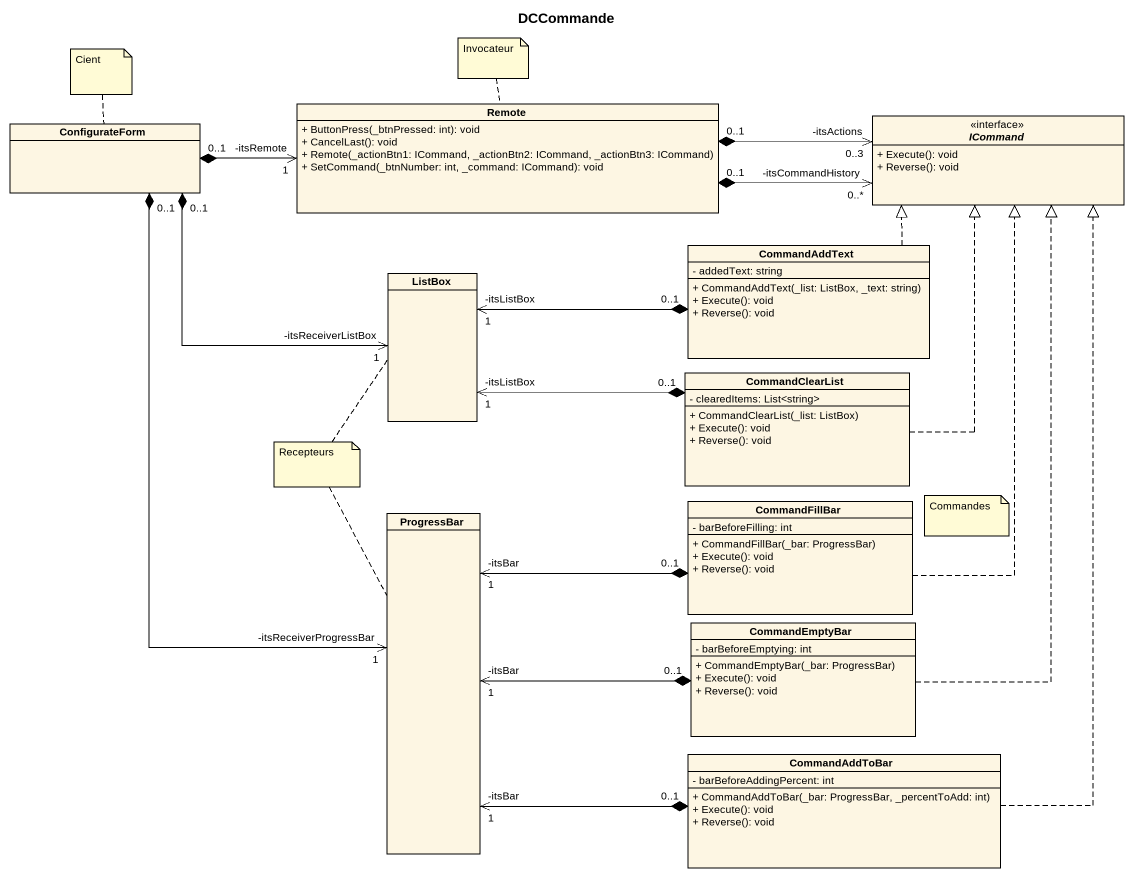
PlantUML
@startuml
title DCCommande
hide circle
hide empty members
skinparam classAttributeIconSize 0
class ConfigurateForm
class Remote {
  + ButtonPress(_btnPressed: int): void
  + CancelLast(): void
  + Remote(_actionBtn1: ICommand, _actionBtn2: ICommand, _actionBtn3: ICommand)
  + SetCommand(_btnNumber: int, _command: ICommand): void
}
interface ICommand <<interface>> {
  + Execute(): void
  + Reverse(): void
}
class ListBox
class CommandAddText {
  - addedText: string
  + CommandAddText(_list: ListBox, _text: string)
  + Execute(): void
  + Reverse(): void
}
class CommandClearList {
  - clearedItems: List<string>
  + CommandClearList(_list: ListBox)
  + Execute(): void
  + Reverse(): void
}
class CommandFillBar {
  - barBeforeFilling: int
  + CommandFillBar(_bar: ProgressBar)
  + Execute(): void
  + Reverse(): void
}
class ProgressBar
class CommandEmptyBar {
  - barBeforeEmptying: int
  + CommandEmptyBar(_bar: ProgressBar)
  + Execute(): void
  + Reverse(): void
}
class CommandAddToBar {
  - barBeforeAddingPercent: int
  + CommandAddToBar(_bar: ProgressBar, _percentToAdd: int)
  + Execute(): void
  + Reverse(): void
}
Remote "-itsRemote\n1" <-left-* "0..1" ConfigurateForm
ICommand "-itsActions\n0..3" <-left-* "0..1" Remote
ICommand "-itsCommandHistory\n0..*" <-left-* "0..1" Remote
ListBox "-itsReceiverListBox\n1" <-left-* "0..1" ConfigurateForm
ListBox "-itsListBox\n1" <-right-* "0..1" CommandAddText
ListBox "-itsListBox\n1" <-right-* "0..1" CommandClearList
CommandAddText .up.|> ICommand
CommandClearList .up.|> ICommand
CommandFillBar .up.|> ICommand
ProgressBar "-itsReceiverProgressBar\n1" <-up-* "0..1" ConfigurateForm
ProgressBar "-itsBar\n1" <-right-* "0..1" CommandFillBar
ProgressBar "-itsBar\n1" <-right-* "0..1" CommandEmptyBar
ProgressBar "-itsBar\n1" <-right-* "0..1" CommandAddToBar
CommandEmptyBar .up.|> ICommand
CommandAddToBar .up.|> ICommand
note top of ConfigurateForm : Cient
note top of Remote : Invocateur
note as N3
  Recepteurs
end note
N3 .. ListBox
N3 .. ProgressBar
note as N4
  Commandes
end note
@enduml
